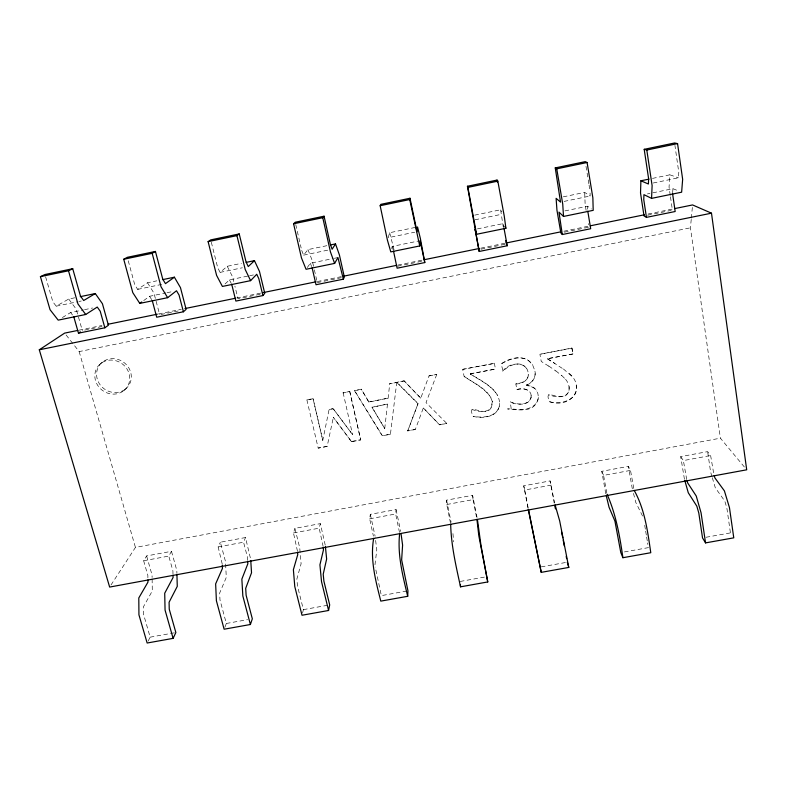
<?xml version="1.0" encoding="UTF-8"?>
<svg xmlns="http://www.w3.org/2000/svg" width="786" height="786" viewBox="0 0 786 786"><rect width="100%" height="100%" fill="white"/><g stroke="black" fill="none" stroke-linecap="round" stroke-linejoin="round"><path stroke-width="0.59" stroke-dasharray="3.93 2.95" d="M429.009 375.924L436.77 374.411L429.009 375.924L420.756 398.188L404.053 380.807L389.709 383.804L404.033 381.004M569.084 386.525L569.035 390.259L567.649 393.197C562.354 403.631 542.212 386.024 549.66 401.744C571.039 408.916 587.181 387.115 567.964 372.426M423.32 407.963L439.521 424.853L446.802 423.458L439.521 424.627L423.32 407.963L415.322 429.49L407.708 430.954L418.064 403.572L396.773 382.232L390.426 434.265L382.232 435.827L354.496 390.691L361.305 389.158L368.87 402.118L388.146 398.158L368.919 401.901M420.756 398.188L404.053 380.807M407.708 430.954L418.064 403.572M415.322 429.49L407.718 430.718M652.468 178.402L669.839 174.816L669.053 187.127L670.291 195.606M672.659 192.747L672.934 188.689L647.409 193.936M653.195 183.02L678.406 177.813L678.799 172.439L674.919 145.341M399.504 532.476L395.672 513.985L396.056 509.564L370.324 514.339L369.675 518.809L373.409 536.15M499.375 406.274L499.582 403.297M744.381 467.012L720.398 438.175L690.442 227.812L691.228 219.382M691.346 218.184L692.466 206.148M388.107 398.374L389.738 383.597M384.727 428.567L387.488 404.053L371.955 407.276L384.727 428.567L372.004 407.05M535.099 373.586C535.237 378.832 531.267 383.106 526.591 384.904L526.738 385.572L530.619 386.26L534.146 388.186L536.848 391.104M390.426 434.265L382.271 435.591L354.545 390.475M396.743 382.428L418.054 403.788M374.991 564.77L376.789 549.836L375.236 537.359M387.488 404.053L371.955 407.276M538.4 397.421C537.948 405.792 528.644 409.349 521.462 409.732C489.757 407.217 521.423 411.127 525.117 409.506C541.21 409.182 543.264 385.769 526.738 385.572M531.228 396.959C529.135 405.9 516.903 404.859 510.281 401.833L511.234 409.044M312.975 398.797L306.766 400.015L313.054 398.581L322.781 440.337L329.108 409.427L333.136 408.651L352.58 434.609L333.136 408.651M351.519 441.712L333.343 417.297L351.519 441.712L360.705 439.954L349.79 391.408L343.04 392.921L349.79 391.408M306.845 399.799L318.192 448.108L327.163 446.389L333.411 417.081M368.87 402.118L361.305 389.158M302.561 613.001L303.396 609.631L297.452 585.924L296.872 578.997L301.107 563.7L299.731 547.793L294.917 528.359L320.354 523.633L325.286 545.396M391.634 248.602L392.194 246.411L418.977 240.909M323.144 546.535L319.175 528.182L320.354 523.633M327.163 446.389L318.192 448.108M415.224 227.429L389.66 232.715L388.166 237.696L414.723 232.214M297.481 551.261L293.473 532.957L294.917 528.359M322.781 440.337L313.054 398.581M329.108 409.427L333.067 408.867M499.336 406.057C496.949 417.415 482.476 418.633 473.192 416.413C465.636 400.791 485.728 418.29 490.936 407.934C493.254 396.498 493.353 401.617 490.975 408.15C485.974 413.279 477.387 411.726 471.777 409.27M436.77 374.411L426.022 402.589L446.802 423.458M224.855 627.307L226.339 623.475L219.992 599.983L219.667 593.057L226.289 577.405L225.484 561.489L220.355 542.222L245.507 537.545L250.685 559.318M527.887 376.966C526.463 382.104 520.332 383.077 515.822 383.932L516.913 389.63C521.187 388.687 526.758 388.186 529.784 392.018M247.639 560.438L247.443 557.117L243.552 542.222L245.507 537.545M222.222 564.004L218.144 546.938L220.355 542.222M148.151 641.071L150.165 637.161L143.416 613.886L143.347 606.949L152.297 590.954L152.12 578.702M172.999 574.183L172.91 570.862L168.784 556.095L171.486 551.31L146.618 555.938L143.651 560.762L147.866 575.48L147.915 578.81M498.52 408.592C493.981 417.857 481.425 417.72 473.192 416.413M110.973 585.03L135.438 547.41L720.398 438.175M307.287 267.545L310.332 263.241L333.136 258.555M301.706 250.39L303.612 255.145L307.955 249.604L327.123 245.635M124.001 390.524A17.901 16.565 35.7 0 0 117.635 361.305A17.901 16.565 35.7 0 0 95.214 379.442A17.901 16.565 35.7 0 0 124.001 390.524L125.603 388.962A17.813 16.486 35.7 0 0 119.276 359.89A17.813 16.486 35.7 0 0 96.973 377.948A17.813 16.486 35.7 0 0 125.603 388.962M225.051 283.972L229.463 279.865L248.435 275.965M211.316 242.206L217.712 267.751L220.109 272.369L227.242 266.277L241.44 263.349M100.49 363.721L102.219 362.297M143.7 300.557L149.566 296.293L165.964 292.923M128.256 260.755L134.779 284.886L137.658 289.376L147.493 282.764L156.846 280.828M62.34 317.603L70.632 312.523L83.365 309.91M526.394 368.261C520.607 359.88 508.68 365.372 503.05 371.071L501.173 363.938C510.055 357.375 525.451 353.877 532.554 364.792M45.608 276.8L52.868 301.824L56.219 306.176L68.706 299.044L76.792 297.373M474.724 215.138L500.603 209.783L501.822 211.886M563.257 196.834L584.696 192.403L590.158 196.019L590.001 190.792M56.219 306.176L77.716 301.745M78.905 301.5L81.292 301.009M137.658 289.376L164.303 283.884M220.109 272.369L242.402 267.771M303.612 255.145L328.558 249.997M474.97 219.785L501.871 214.234M564.093 201.403L590.158 196.019M84.524 309.664L92.62 308.004M167.143 292.687L172.999 291.478M249.624 275.729L256.737 274.265M334.335 258.309L337.941 257.562M477.426 228.883L503.364 223.558L503.855 227.154M564.947 210.894L587.623 206.227L591.337 208.978M79.081 330.169L101.944 325.502M158.477 313.958L181.33 309.301M236.665 298.002L260.726 293.09M317.269 281.545L341.32 276.643M397.863 265.098L421.915 260.186M480.865 248.16L504.917 243.247M563.867 231.212L587.918 226.299M648.067 214.028L673.327 208.87M84.692 330.071L103.673 326.19M160.914 314.518L178.923 310.843M260.117 294.269L238.03 298.778L234.896 286.133M317.289 282.606L343.168 277.33M397.5 266.238L424.872 260.657M480.993 249.201L505.231 244.259M564.358 232.194L588.891 227.193L588.301 223.588M647.576 215.217L671.234 210.393M66.103 334.964L79.16 351.588L690.442 227.812M462.708 369.341L494.374 363.358L462.708 369.341L464.113 376.484C473.516 382.802 484.628 388.019 490.995 397.765M548.834 366.207L541.259 361.452L539.913 354.26L571.894 348.011L572.994 353.946L547.439 358.721L572.994 353.946M354.496 390.691L361.255 389.365M571.992 348.188L539.913 354.26M470.254 373.772L495.475 369.056L470.283 373.969C481.13 380.778 499.169 388.598 499.631 403.523M531.1 395.211C532.043 405.684 517.041 405.625 510.33 402.049L509.868 401.911M565.576 379.235C568.622 382.988 570.813 388.608 567.738 393.403C562.638 398.551 554.12 397.028 548.323 394.552M351.578 441.477L360.754 439.718M450.496 523.083L446.753 504.504L446.595 500.161L472.612 495.327L477.053 517.443M528.005 508.051L523.731 485.817L550.053 480.924L554.641 502.755M605.77 493.726L601.771 471.315L628.387 466.363L630.51 470.401L633.929 489.295M684.439 479.234L680.705 456.637L707.636 451.626L710.623 455.536L713.894 474.567M143.651 560.762L168.784 556.095M218.144 546.938L243.552 542.222M293.473 532.957L319.175 528.182M369.675 518.809L395.672 513.985M446.753 504.504L473.044 499.621L472.612 495.327M523.731 485.817L524.714 490.032L551.32 485.1M601.771 471.315L603.589 475.392L630.51 470.401M680.705 456.637L683.388 460.586L710.623 455.536M150.165 637.161L175.858 632.543M226.339 623.475L247.6 619.653M303.396 609.631L328.499 605.112M406.804 591.043L381.357 595.621L375.266 567.079M460.232 581.443L487.143 576.61M541.23 566.883L567.276 562.206M624.398 551.939L648.362 547.636L647.595 542.93M706.015 537.27L730.43 532.888L731.766 534.863M525.392 358.937C517.1 355.891 507.913 359.949 501.173 363.938M669.839 174.816L678.406 177.813M672.934 188.689L678.367 190.88M470.283 373.969C479.824 380.345 491.388 385.238 497.597 395.378M547.439 358.721L563.503 369.165M547.518 358.917L554.975 363.496M548.746 366.021L555.869 371.021M563.405 368.968L571.894 376.327M555.781 370.825L561.813 375.679M528.182 360.263L532.476 364.596L534.883 370.756M561.725 375.472L565.674 379.442M70.632 312.523L72.508 315.009M68.706 299.044L76.203 309.114L82.314 330.552M149.566 296.293L151.718 299.702M147.493 282.764L153.948 293.119L159.715 314.764M229.463 279.865L231.251 283.373M227.242 266.277L232.617 276.927L233.756 281.526M642.555 516.048L635.776 502.392L633.467 493.353M310.332 263.241L311.669 266.621M307.955 249.604L312.239 260.549L314.105 268.674M549.66 401.744C560.035 404.898 579.164 400.261 576.187 385.504M492.272 401.548C488.43 388.726 474.046 383.548 464.094 376.288L464.113 376.484M526.591 384.904C532.299 383.597 536.661 376.641 534.804 370.56M711.959 476.542L710.613 472.032L707.636 451.626M712.293 477.672L715.319 487.821L724.79 501.075L726.853 507.953L730.43 532.888M531.169 395.417C530.835 389.316 521.816 387.174 516.913 389.63M515.822 383.932C521.757 384.197 530.344 379.844 527.878 372.387M79.16 351.588L135.438 547.41M686.718 479.578L683.388 460.586M146.618 555.938L152.062 575.028L152.101 577.474M392.194 246.411L393.177 249.879M389.66 232.715L394.051 249.83M171.486 551.31L176.83 570.459L176.899 572.906M632.308 488.833L628.387 466.363M502.559 371.169L502.991 370.874C509.809 361.157 529.057 361.206 528.192 375.079M606.792 493.146L603.589 475.392M295.752 224.58L301.166 248.042M343.109 392.715L352.58 434.609M314.371 269.834L316.758 280.288M370.324 514.339L375.099 536.219M349.731 391.615L360.705 439.954M396.056 509.564L400.742 531.493M554.238 503.217L550.053 480.924M446.595 500.161L451.115 522.218M473.044 499.621L476.738 518.249M528.104 507.648L524.714 490.032M494.335 363.161L495.475 369.056M503.325 227.39L500.603 209.783M571.894 348.011L572.896 353.759M586.12 210.393L585.128 204.389L584.696 192.403M586.002 166.308L588.861 183.796M589.048 184.965L589.814 189.632M644.707 525.294L645.483 530M645.67 531.169L646.446 535.875M646.632 537.054L647.399 541.75M452.952 533.547L453.62 541.878M670.468 196.814L672.413 210.147M587.623 206.227L587.722 209.194"/><path stroke-width="1.18" d="M649 179.12L640.895 180.79L640.521 192.992L644.019 215.944L646.446 217.368L675.174 211.513L672.59 193.759M424.794 262.563L420.333 238.305L417.543 226.948L417.042 231.742L409.997 198.259L380.778 204.36L380.159 205.716L387.429 240.162L390.789 251.884L419.724 245.949L420.137 240.663L424.794 262.563L397.107 268.203L393.501 251.039M644.196 149.33L674.585 142.983L677.561 143.612L682.651 179.306L681.629 192.197L651.565 198.367L652.115 185.594L646.799 150.038L644.196 149.33L648.607 178.687L648.401 184.003L640.895 180.79M373.684 538.351C369.931 559.494 375.61 580.589 380.797 601.123L407.698 596.299L407.954 590.836L401.646 559.917L402.599 545.101L401.047 533.763M297.58 552.362L297.766 554.572L293.384 569.693L294.779 586.533L302.001 615.251L328.577 610.486L329.688 604.906L323.891 581.119L323.213 574.193L326.642 559.023L325.394 546.535M419.724 245.949L409.732 199.546L409.997 198.259M222.271 565.114L222.438 568.435L215.639 583.9L216.396 600.769L224.118 629.213L250.39 624.506L252.326 618.808L246.116 595.238L245.704 588.311L251.53 572.778L250.763 560.546M312.111 267.741L316.011 284.738L343.364 279.168L344.337 277.085L339.414 254.959L335.504 243.906L330.71 244.898M147.925 579.911L147.955 582.131L138.798 597.95L138.935 614.829L147.149 643.017L173.107 638.36L175.858 632.543L169.245 609.199L169.088 602.263L177.263 586.385L176.929 574.134M335.504 243.906L332.114 249.26L330.385 244.456L324.058 216.209L295.212 222.242L293.581 223.794L301.46 257.887L306.059 269.274L334.63 263.408L337.941 257.562L343.364 279.168M231.703 284.247L235.879 301.077L262.907 295.565L264.764 293.325L259.468 271.406L254.458 260.657L246.175 262.367M293.581 223.794L322.771 217.702L324.058 216.209M254.458 260.657L248.268 266.562L246.038 261.895L239.219 233.933L210.736 239.887L208.113 241.646L216.592 275.375L222.399 286.438L250.606 280.651L256.737 274.265L258.82 278.676L262.907 295.565M152.258 300.547L156.709 317.22L183.413 311.777L186.125 309.37L180.475 287.656L174.394 277.203L162.692 279.62M174.394 277.203L165.463 283.648L162.741 279.109L155.441 251.441L127.322 257.317L123.736 259.262L132.795 292.647L139.78 303.396L167.644 297.678L176.516 290.751L179.051 295.055L183.413 311.777M208.113 241.646L236.93 235.633L239.219 233.933M139.78 303.396L141.735 301.971M73.756 316.66L78.482 333.176L104.862 327.791L108.419 325.227L102.426 303.72L95.283 293.551L80.26 296.656M78.482 333.176L80.398 331.859M674.535 208.624L692.574 204.94L711.487 213.183L746.7 469.802L109.647 587.063L39.3 349.79L64.648 333.117L77.883 330.415M95.283 293.551L83.68 300.517L80.486 296.116L72.725 268.714L44.949 274.52L40.42 276.662L50.049 309.704L58.184 320.138L85.703 314.488L97.258 307.051L100.225 311.227L104.862 327.791M123.736 259.262L152.179 253.328L155.441 251.441M40.42 276.662L68.51 270.797L72.725 268.714M479.205 251.461L467.444 186.253L497.047 180.073L497.833 181.144L504.248 216.081L505.909 228.264L476.601 234.277L475.068 229.374L479.205 251.461L507.225 245.753L504.023 228.353M562.314 234.523L560.85 232.911L556.95 210.196L556.105 198.318L560.536 202.13L555.25 167.909L585.236 161.651L587.103 162.506L592.86 197.807L593.204 210.343L563.513 216.435L558.974 212.122L562.314 234.523L590.679 228.736L587.79 211.159M380.159 205.716L409.732 199.546M467.444 186.253L467.876 187.402L497.833 181.144M555.25 167.909L556.743 168.843L587.103 162.506M646.799 150.038L677.561 143.612M107.957 324.274L157.279 314.204M184.946 308.564L235.466 298.248M263.133 292.598L316.06 281.791M343.728 276.151L396.655 265.344M424.322 259.694L479.656 248.405M506.125 243.002L560.251 231.949M590.325 225.808L644.461 214.765M39.3 349.79L711.487 213.183M450.673 524.183C451.154 545.405 456.027 566.156 460.537 586.828L487.752 581.945L480.993 545.464L477.446 519.703M528.231 509.181L541.24 572.355L568.779 567.423L559.701 520.99L555.113 504.956M606.32 495.986L609.062 507.284L614.927 521.079L620.802 552.587L622.905 557.716L650.779 552.715C647.664 531.356 644.825 509.446 634.204 490.395M684.763 480.364L688.281 492.773L696.828 506.164L698.803 513.052L702.527 537.899L705.553 542.89L733.77 537.84L729.457 507.618L724.407 490.877L714.877 477.859L714.228 475.668M651.565 198.367L643.931 194.653L643.763 199.673L646.446 217.368M85.703 314.488L77.952 303.956L68.51 270.797M167.644 297.678L161.042 286.831L152.179 253.328M504.887 226.378L505.909 228.264M506.39 244.024L507.225 245.753M250.606 280.651L245.203 269.48L236.93 235.633M334.63 263.408L330.444 251.903L322.771 217.702M567.276 562.206L568.779 567.423M687.023 480.678L687.652 482.869L696.249 496.025L701.053 512.777L705.553 542.89M173.107 638.36L165.06 610.083L164.716 593.214L173.077 577.514L173.018 575.293M250.39 624.506L242.835 595.965L241.862 579.105L247.845 563.759L247.708 561.548M328.577 610.486L321.533 581.679L319.922 564.839L323.468 549.846L323.252 547.636M607.057 494.247C615.959 514.299 619.81 536.023 622.905 557.716M407.698 596.299C402.746 575.725 397.303 554.808 399.652 533.576M561.538 531.994L562.786 537.742M554.72 505.486L555.456 508.876M487.752 581.945L478.821 535.787L476.935 519.35M528.546 509.849L541.24 572.355M467.876 187.402L476.601 234.277M505.732 240.457L506.164 242.835M497.047 180.073L497.489 182.47M563.208 540.07L564.279 545.897M566.205 556.38L566.637 558.708M556.743 168.843L562.737 204.026L563.513 216.435M460.419 584.676L460.537 586.828"/></g></svg>
